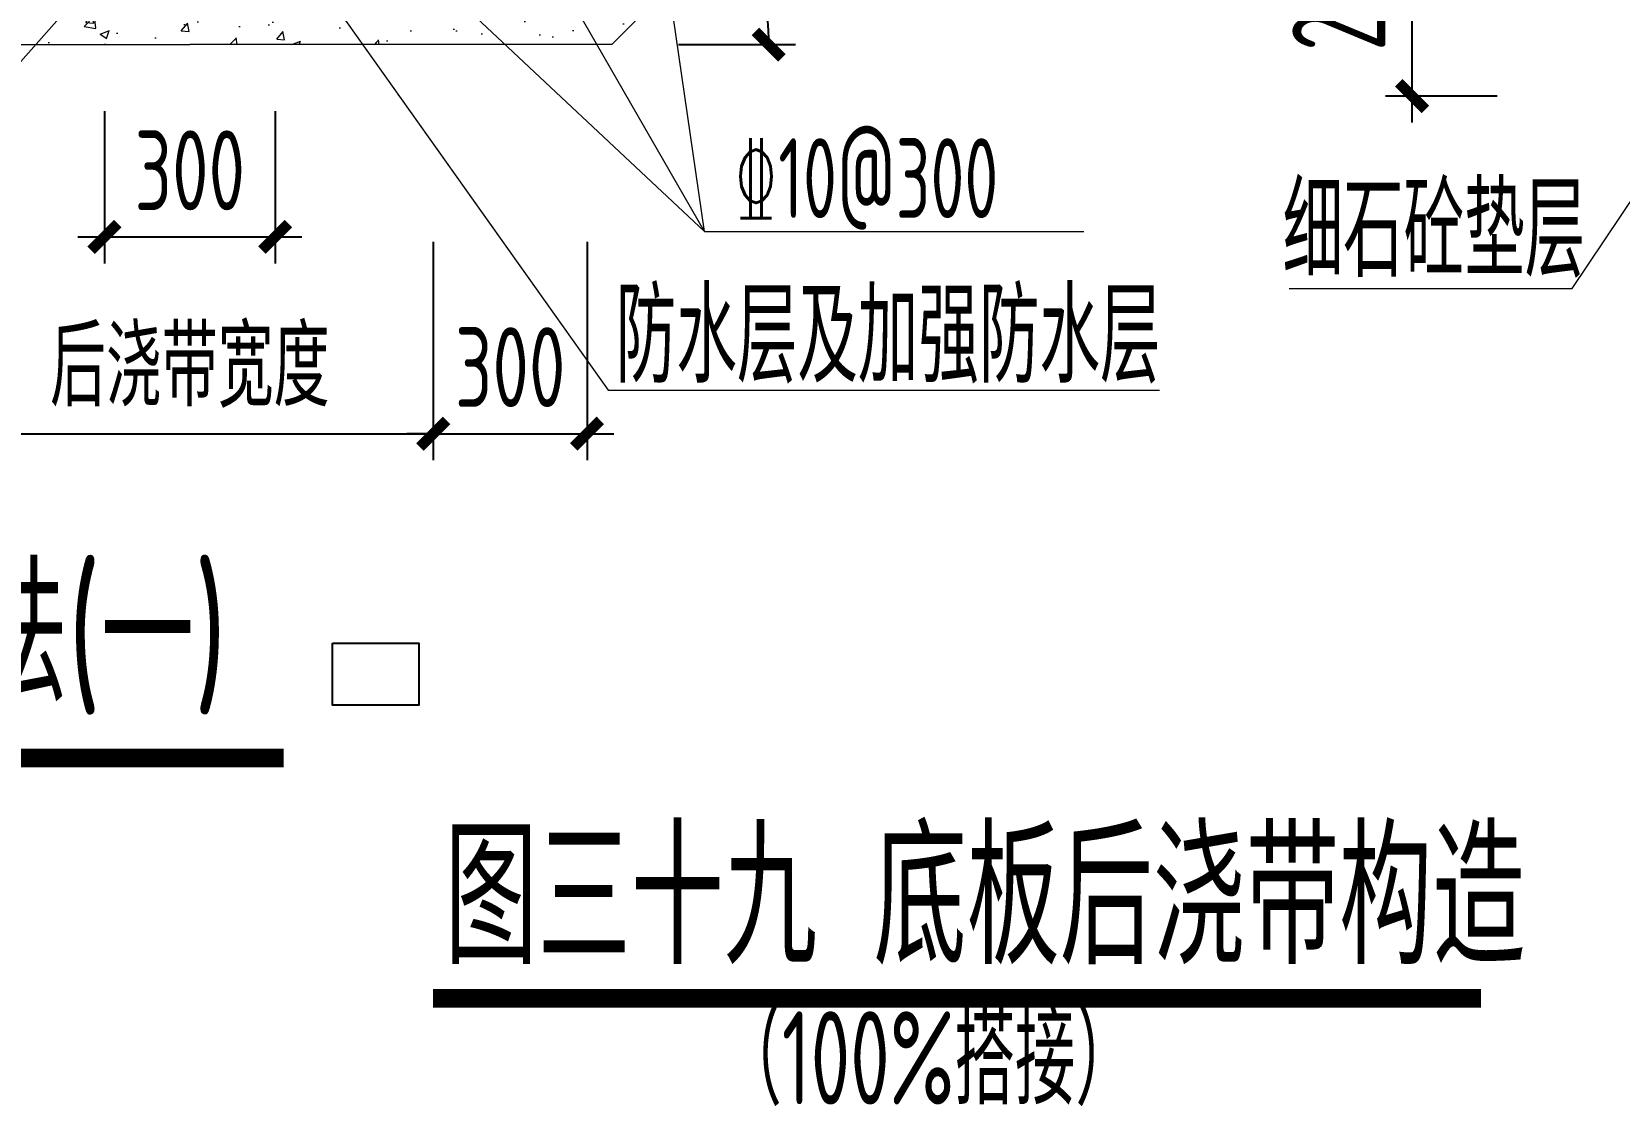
# Model space of a CAD drawing. Extents: x -129922 to 1190196, y -520662 to 139923.
# Drawn here: x -9105 to -3137, y -228899 to -224861 of the extents above; entities that cross this region are included whole.
import ezdxf

# ---------------------------------------------------------------- set-up
doc = ezdxf.new("R2010")
doc.units = 0
doc.header["$LTSCALE"] = 1000
doc.header["$MEASUREMENT"] = 0
doc.layers.add('$AUDIT_BAD_LAYER3', color=7, linetype='Continuous')
for name, color, linetype, lineweight in [('S-基础-DIM', 3, 'Continuous', 20), ('S-大样-HATCH', 251, 'Continuous', 9), ('S-大样-实线', 2, 'Continuous', 20), ('S-通用-TEXT', 7, 'Continuous', 20)]:
    doc.layers.add(name, color=color, linetype=linetype, lineweight=lineweight)
doc.styles.add('TSSD_Dimension', font='tssdeng.shx', dxfattribs={"width": 0.7, "bigfont": 'HZTXT.SHX'})
doc.styles.add('TSSD_Rein', font='tssdeng.shx', dxfattribs={"width": 0.7, "bigfont": 'hztxt.shx'})
doc.styles.add('TSSD_Rein_350（文字）', font='Tssdeng.shx', dxfattribs={"width": 0.65, "height": 350, "bigfont": 'hztxt.shx'})
doc.dimstyles.new('TSSD_20_100', dxfattribs={"dimtxt": 250, "dimasz": 100, "dimexe": 100, "dimexo": 250, "dimgap": 100, "dimtad": 1, "dimdec": 0, "dimlfac": 0.2, "dimzin": 0, "dimdsep": 46, "dimtxsty": 'TSSD_Dimension', "dimblk": 'ARCHTICK', "dimcen": 0, "dimdle": 100, "dimclrt": 7, "dimadec": 0, "dimazin": 0, "dimtfac": 1, "dimtdec": 0, "dimtix": 1, "dimtmove": 2, "dimatfit": 3, "dimfxl": 0, "dimtolj": 1, "dimtzin": 0, "dimarcsym": 0})

# ---------------------------------------------------------------- blocks, each defined once
blk = doc.blocks.new('_ArchTick')
at = {"color": 0, "linetype": 'ByBlock', "const_width": 0.4}
blk.add_lwpolyline([(-0.5, -0.5), (0.5, 0.5)], dxfattribs=at)
blk = doc.blocks.new('*D942')
at = {"layer": '$AUDIT_BAD_LAYER3', "color": 0, "lineweight": -2, "transparency": 16777216}
for p, q in [((299144.9, 271107.4), (299144.9, 272091.3)), ((299464.5, 271991.3), (299044.9, 271991.3)), ((299464.5, 271207.4), (299044.9, 271207.4))]:
    blk.add_line(p, q, dxfattribs=at)
at = {"layer": 'Defpoints', "color": 0, "transparency": 16777216}
for p in [(299144.9, 271991.3), (299714.5, 271991.3), (299714.5, 271207.4)]:
    blk.add_point(p, dxfattribs=at)
at = {"layer": '$AUDIT_BAD_LAYER3', "color": 0, "lineweight": -2, "transparency": 16777216, "xscale": 100, "yscale": 100, "zscale": 100}
for p, rotation in [((299144.9, 271991.3), 90), ((299144.9, 271207.4), 270)]:
    blk.add_blockref('_ArchTick', p, dxfattribs=dict(at, rotation=rotation))
at = {"layer": '$AUDIT_BAD_LAYER3', "color": 7, "transparency": 16777216, "insert": (298869.9, 271599.4), "char_height": 350, "attachment_point": 5, "rotation": 90, "style": 'TSSD_Rein_350（文字）'}
blk.add_mtext('\\A1;200', dxfattribs=at)
blk = doc.blocks.new('*D936')
at = {"layer": '$AUDIT_BAD_LAYER3', "color": 0, "lineweight": -2, "transparency": 16777216}
for p, q in [((295465.6, 270659.4), (295465.6, 269838.4)), ((296043.7, 270659.4), (296043.7, 269838.4)), ((295465.6, 269938.4), (295365.6, 269938.4)), ((295465.6, 269938.4), (296043.7, 269938.4)), ((296043.7, 269938.4), (296143.7, 269938.4))]:
    blk.add_line(p, q, dxfattribs=at)
at = {"layer": 'Defpoints', "color": 0, "transparency": 16777216}
for p in [(295465.6, 270909.4), (296043.7, 270909.4), (296043.7, 269938.4)]:
    blk.add_point(p, dxfattribs=at)
at = {"layer": '$AUDIT_BAD_LAYER3', "color": 0, "lineweight": -2, "transparency": 16777216, "xscale": 100, "yscale": 100, "zscale": 100}
blk.add_blockref('_ArchTick', (295465.6, 269938.4), dxfattribs=at)
at = {"layer": '$AUDIT_BAD_LAYER3', "color": 0, "lineweight": -2, "transparency": 16777216, "xscale": 100, "yscale": 100, "zscale": 100, "rotation": 180}
blk.add_blockref('_ArchTick', (296043.7, 269938.4), dxfattribs=at)
at = {"layer": '$AUDIT_BAD_LAYER3', "color": 7, "transparency": 16777216, "insert": (295754.6, 270188.4), "char_height": 300, "attachment_point": 5, "style": 'TSSD_Dimension'}
blk.add_mtext('\\A1;300', dxfattribs=at)
blk = doc.blocks.new('*D937')
at = {"layer": '$AUDIT_BAD_LAYER3', "color": 0, "lineweight": -2, "transparency": 16777216}
for p, q in [((293635, 270659.4), (293635, 269838.4)), ((295465.6, 270659.4), (295465.6, 269838.4)), ((293535, 269938.4), (295565.6, 269938.4))]:
    blk.add_line(p, q, dxfattribs=at)
at = {"layer": 'Defpoints', "color": 0, "transparency": 16777216}
for p in [(293635, 270909.4), (295465.6, 270909.4), (295465.6, 269938.4)]:
    blk.add_point(p, dxfattribs=at)
at = {"layer": '$AUDIT_BAD_LAYER3', "color": 0, "lineweight": -2, "transparency": 16777216, "xscale": 100, "yscale": 100, "zscale": 100, "rotation": 180}
blk.add_blockref('_ArchTick', (293635, 269938.4), dxfattribs=at)
at = {"layer": '$AUDIT_BAD_LAYER3', "color": 0, "lineweight": -2, "transparency": 16777216, "xscale": 100, "yscale": 100, "zscale": 100}
blk.add_blockref('_ArchTick', (295465.6, 269938.4), dxfattribs=at)
at = {"layer": '$AUDIT_BAD_LAYER3', "color": 7, "transparency": 16777216, "insert": (294550.3, 270188.4), "char_height": 300, "attachment_point": 5, "style": 'TSSD_Dimension'}
blk.add_mtext('\\A1;后浇带宽度', dxfattribs=at)
blk = doc.blocks.new('*D938')
at = {"layer": '$AUDIT_BAD_LAYER3', "color": 0, "lineweight": -2, "transparency": 16777216}
for p, q in [((294229.1, 271150.6), (294229.1, 270578.1)), ((294871.4, 271150.6), (294871.4, 270578.1)), ((294129.1, 270678.1), (294971.4, 270678.1))]:
    blk.add_line(p, q, dxfattribs=at)
at = {"layer": 'Defpoints', "color": 0, "transparency": 16777216}
for p in [(294229.1, 271400.6), (294871.4, 271400.6), (294871.4, 270678.1)]:
    blk.add_point(p, dxfattribs=at)
at = {"layer": '$AUDIT_BAD_LAYER3', "color": 0, "lineweight": -2, "transparency": 16777216, "xscale": 100, "yscale": 100, "zscale": 100, "rotation": 180}
blk.add_blockref('_ArchTick', (294229.1, 270678.1), dxfattribs=at)
at = {"layer": '$AUDIT_BAD_LAYER3', "color": 0, "lineweight": -2, "transparency": 16777216, "xscale": 100, "yscale": 100, "zscale": 100}
blk.add_blockref('_ArchTick', (294871.4, 270678.1), dxfattribs=at)
at = {"layer": '$AUDIT_BAD_LAYER3', "color": 7, "transparency": 16777216, "insert": (294550.3, 270928.1), "char_height": 300, "attachment_point": 5, "style": 'TSSD_Dimension'}
blk.add_mtext('\\A1;300', dxfattribs=at)
blk = doc.blocks.new('*D939')
at = {"layer": '$AUDIT_BAD_LAYER3', "color": 0, "lineweight": -2, "transparency": 16777216}
blk.add_line((296386.8, 271400.6), (296826.6, 271400.6), dxfattribs=at)
blk.add_arc((295717.5, 271400.6), 1009.1, 360, 45, dxfattribs=at)
at = {"layer": 'Defpoints', "color": 0, "transparency": 16777216}
for p in [(296686, 272369.2), (296591.4, 271905.2), (296043.7, 271726.8), (294550.3, 271400.6), (296136.8, 271400.6)]:
    blk.add_point(p, dxfattribs=at)
at = {"layer": '$AUDIT_BAD_LAYER3', "color": 0, "lineweight": -2, "transparency": 16777216, "xscale": 100, "yscale": 100, "zscale": 100}
for p, rotation in [((296431, 272114.2), 134.9999999999457), ((296726.6, 271400.6), 269.9999999999999)]:
    blk.add_blockref('_ArchTick', p, dxfattribs=dict(at, rotation=rotation))
at = {"layer": '$AUDIT_BAD_LAYER3', "color": 7, "transparency": 16777216, "insert": (296974.4, 271705.1), "char_height": 350, "attachment_point": 5, "rotation": 283.61646, "style": 'TSSD_Rein_350（文字）'}
blk.add_mtext('\\A1;45°', dxfattribs=at)
blk = doc.blocks.new('dffghj')
at = {"layer": 'S-大样-HATCH'}
h = blk.add_hatch(dxfattribs=at)
h.set_pattern_fill('混凝', color=256, scale=50, style=0)
h.set_pattern_definition([(50, (188151.9, 495396.16), (358.6301, -31.37607), [37.5, -412.5]), (355, (188151.9, 495396.16), (-69.37567, 376.09607), [30, -330]), (100.4514, (188181.8, 495393.54), (289.2547, 344.71977), [31.8701, -350.57106]), (46.1842, (188151.9, 495496.16), (533.6205, -82.7595), [56.25, -618.75]), (96.6356, (188196.4, 495489.26), (467.3314, 487.0589), [47.8051, -525.8565]), (351.1842, (188151.9, 495496.16), (467.331, 487.0593), [45, -495]), (21, (188201.9, 495471.16), (298.45353, -201.30945), [37.5, -412.5]), (326, (188201.9, 495471.16), (121.65767, 362.575), [30, -330]), (71.4514, (188226.78, 495454.38), (420.1113, 161.26525), [31.8701, -350.57106]), (37.5, (188151.91, 495396.16), (6.07993, 166.44693), [0, -326, 0, -335, 0, -331.25]), (7.5, (188151.9, 495396.16), (131.53477, 197.20586), [0, -191, 0, -318.5, 0, -126.25]), (327.5, (188040.4, 495396.16), (266.91122, -11.277436), [0, -125, 0, -390, 0, -517.5]), (317.5, (187990.4, 495396.16), (291.59308, 50.0525), [0, -162.5, 0, -259, 0, -367.5])])
h.paths.add_polyline_path([(296779.1, 272043), (297816.3, 272043), (297816.3, 272265.7), (297244.7, 272265.7), (297201, 272203.5), (296719.3, 272203.5), (296076.9, 271561.2), (294550.3, 271561.2), (293023.6, 271561.2), (292381.3, 272203.5), (291899.6, 272203.5), (291855.9, 272265.7), (291044.2, 272265.7), (291044.2, 272043), (292321.5, 272043), (292963.8, 271400.6), (294550.3, 271400.6), (296136.8, 271400.6)])
at = {"color": 1}
blk.add_lwpolyline([(295086.9, 269151.6), (295411.8, 269151.6), (295411.8, 268917.9), (295086.9, 268917.9)], close=True, dxfattribs=at)
at = {"layer": 'S-大样-实线'}
for points in [[(297816.3, 272265.7), (297816.3, 272043), (296779.1, 272043), (296136.8, 271400.6), (294550.3, 271400.6)], [(291044.2, 272043), (292321.5, 272043), (292963.8, 271400.6), (294550.3, 271400.6)]]:
    blk.add_lwpolyline(points, dxfattribs=at)
at = {"layer": 'S-通用-TEXT'}
for p, q in [((296485.2, 270698.8), (296265.2, 272208.4)), ((296485.2, 270698.8), (295642.6, 272164)), ((295186.3, 271915.4), (296485.2, 270698.8)), ((292768.3, 270041.8), (294309.4, 271783)), ((295035.8, 271632.6), (296122.5, 270101.4)), ((296485.2, 270698.8), (297911.1, 270698.8)), ((296122.5, 270101.4), (298195.4, 270101.4))]:
    blk.add_line(p, q, dxfattribs=at)
at = {"layer": 'S-通用-TEXT', "ltscale": 99}
for p, q in [((299746.8, 270483.9), (300445.6, 271527.2)), ((298683.2, 270483.9), (299746.8, 270483.9))]:
    blk.add_line(p, q, dxfattribs=at)
at = {"layer": 'S-通用-TEXT', "color": 3, "const_width": 70}
for points in [[(293348.9, 268719.3), (294902.7, 268719.3)], [(295464.8, 267816.2), (299404.3, 267816.2)]]:
    blk.add_lwpolyline(points, dxfattribs=at)
at = {"layer": 'S-通用-TEXT', "ltscale": 99, "style": 'TSSD_Rein_350（文字）', "width": 0.65}
for s, height, p in [('\x8410@300', 300, (296595.2, 270748.7)), ('细石砼垫层', 350, (298658.2, 270527.5))]:
    blk.add_text(s, height=height, dxfattribs=at).set_placement(p)
at = {"layer": 'S-通用-TEXT'}
for s, height, style, width, p in [('防水层及加强防水层', 350, 'TSSD_Rein_350（文字）', 0.65, (296151.7, 270130.2)), ('做法(一)', 500, 'TSSD_Rein', 0.7, (293391.4, 268931.8)), ('图三十九 底板后浇带构造', 500, 'TSSD_Rein', 0.7, (295508, 267945.2)), ('（100%%%搭接）', 350, 'TSSD_Rein_350（文字）', 0.65, (296548, 267417.6))]:
    blk.add_text(s, height=height, dxfattribs=dict(at, style=style, width=width)).set_placement(p)
at = {"layer": 'S-基础-DIM'}
dim = blk.add_angular_dim_2l(base=(296591.4, 271905.2), line1=((296136.8, 271400.6), (294550.3, 271400.6)), line2=((296686, 272369.2), (296043.7, 271726.8)), dimstyle='TSSD_20_100', override={"dimtxsty": 'TSSD_Rein_350（文字）'}, dxfattribs=at)
dim.commit()
dim.dimension.update_dxf_attribs({"geometry": '*D939', "text_midpoint": (296974.4, 271705.1), "dimtype": 130})
dim = blk.add_linear_dim(base=(299144.9, 271991.3), p1=(299714.5, 271207.4), p2=(299714.5, 271991.3), angle=90, text='200', dimstyle='TSSD_20_100', override={"dimtxsty": 'TSSD_Rein_350（文字）'}, dxfattribs=at)
dim.commit()
dim.dimension.update_dxf_attribs({"geometry": '*D942', "text_midpoint": (298869.9, 271599.4)})
for base, p1, p2, text, picture, middle in [((294871.4, 270678.1), (294229.1, 271400.6), (294871.4, 271400.6), '300', '*D938', (294550.3, 270928.1)), ((295465.6, 269938.4), (293635, 270909.4), (295465.6, 270909.4), '后浇带宽度', '*D937', (294550.3, 270188.4))]:
    dim = blk.add_linear_dim(base=base, p1=p1, p2=p2, text=text, dimstyle='TSSD_20_100', dxfattribs=at)
    dim.commit()
    dim.dimension.update_dxf_attribs({"geometry": picture, "text_midpoint": middle})
dim = blk.add_linear_dim(base=(296043.7, 269938.4), p1=(295465.6, 270909.4), p2=(296043.7, 270909.4), angle=180, text='300', dimstyle='TSSD_20_100', dxfattribs=at)
dim.commit()
dim.dimension.update_dxf_attribs({"geometry": '*D936', "text_midpoint": (295754.6, 270188.4)})

msp = doc.modelspace()

# ---------------------------------------------------------------- block references
msp.add_blockref('dffghj', (-303060.9, -496309.8))

doc.saveas('drawing.dxf')
